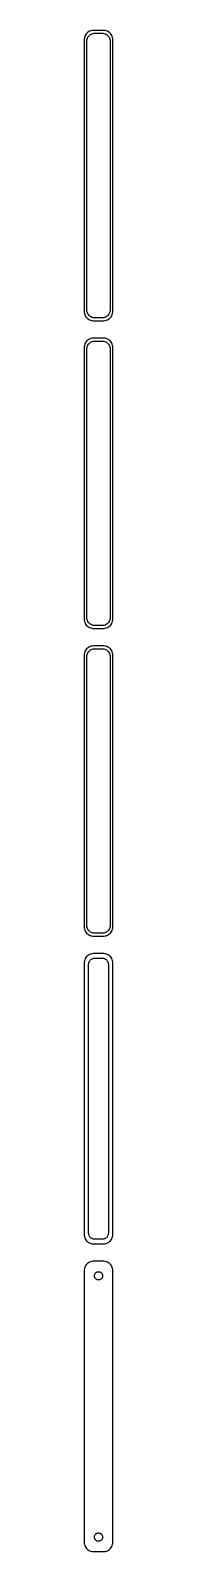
# Model space of a CAD drawing. Header units: metres. Extents: x -8 to 8, y 720 to 1506.
import ezdxf

# ---------------------------------------------------------------- set-up
doc = ezdxf.new("R2010")
doc.units = ezdxf.units.M

msp = doc.modelspace()

# ---------------------------------------------------------------- linework, layer by layer
for p, q in [((-7.46057, 1501.63), (-7.5, 1501)), ((-7.34291, 1502.24), (-7.46057, 1501.63)), ((-7.14888, 1502.84), (-7.34291, 1502.24)), ((-6.88153, 1503.41), (-7.14888, 1502.84)), ((-6.54507, 1503.94), (-6.88153, 1503.41)), ((-6.14484, 1504.42), (-6.54507, 1503.94)), ((-5.68712, 1504.85), (-6.14484, 1504.42)), ((-5.96844, 1501), (-5.87433, 1501.49)), ((-5.87433, 1501.49), (-5.7191, 1501.97)), ((-5.7191, 1501.97), (-5.50522, 1502.43)), ((-5.17912, 1505.22), (-5.68712, 1504.85)), ((-5.50522, 1502.43), (-5.23605, 1502.85)), ((-5.23605, 1502.85), (-4.91586, 1503.24)), ((-4.62889, 1505.52), (-5.17912, 1505.22)), ((-4.91586, 1503.24), (-4.54968, 1503.58)), ((-4.04507, 1505.76), (-4.62889, 1505.52)), ((-4.54968, 1503.58), (-4.1433, 1503.88)), ((-4.1433, 1503.88), (-3.70311, 1504.12)), ((-3.4369, 1505.91), (-4.04507, 1505.76)), ((-3.70311, 1504.12), (-3.23605, 1504.3)), ((-2.81395, 1505.99), (-3.4369, 1505.91)), ((-3.23605, 1504.3), (-2.74951, 1504.43)), ((2.81395, 1505.99), (-2.81395, 1505.99)), ((-2.74951, 1504.43), (-2.25116, 1504.49)), ((-2.25116, 1504.49), (2.25116, 1504.49)), ((2.25116, 1504.49), (2.74951, 1504.43)), ((2.74951, 1504.43), (3.23605, 1504.3)), ((3.4369, 1505.91), (2.81395, 1505.99)), ((3.23605, 1504.3), (3.70311, 1504.12)), ((4.04507, 1505.76), (3.4369, 1505.91)), ((3.70311, 1504.12), (4.1433, 1503.88)), ((4.62889, 1505.52), (4.04507, 1505.76)), ((4.1433, 1503.88), (4.54968, 1503.58)), ((4.54968, 1503.58), (4.91586, 1503.24)), ((5.17912, 1505.22), (4.62889, 1505.52)), ((4.91586, 1503.24), (5.23605, 1502.85)), ((5.68712, 1504.85), (5.17912, 1505.22)), ((5.23605, 1502.85), (5.50522, 1502.43)), ((5.50522, 1502.43), (5.7191, 1501.97)), ((6.14484, 1504.42), (5.68712, 1504.85)), ((5.7191, 1501.97), (5.87433, 1501.49)), ((5.87433, 1501.49), (5.96844, 1501)), ((6.54507, 1503.94), (6.14484, 1504.42)), ((6.88153, 1503.41), (6.54507, 1503.94)), ((7.14888, 1502.84), (6.88153, 1503.41)), ((7.34291, 1502.24), (7.14888, 1502.84)), ((7.46057, 1501.63), (7.34291, 1502.24)), ((7.5, 1501), (7.46057, 1501.63)), ((-7.5, 1501), (-7.5, 1361)), ((-6, 1500.5), (-5.96844, 1501)), ((-6, 1361.5), (-6, 1500.5)), ((5.96844, 1501), (6, 1500.5)), ((6, 1500.5), (6, 1361.5)), ((7.5, 1361), (7.5, 1501)), ((-7.5, 1361), (-7.46057, 1360.37)), ((-7.46057, 1360.37), (-7.34291, 1359.76)), ((-7.34291, 1359.76), (-7.14888, 1359.16)), ((-5.96844, 1361), (-6, 1361.5)), ((-5.87433, 1360.51), (-5.96844, 1361)), ((-5.7191, 1360.03), (-5.87433, 1360.51)), ((-5.50522, 1359.57), (-5.7191, 1360.03)), ((5.7191, 1360.03), (5.50522, 1359.57)), ((5.87433, 1360.51), (5.7191, 1360.03)), ((5.96844, 1361), (5.87433, 1360.51)), ((6, 1361.5), (5.96844, 1361)), ((7.14888, 1359.16), (7.34291, 1359.76)), ((7.34291, 1359.76), (7.46057, 1360.37)), ((7.46057, 1360.37), (7.5, 1361)), ((-7.14888, 1359.16), (-6.88153, 1358.59)), ((-6.88153, 1358.59), (-6.54507, 1358.06)), ((-6.54507, 1358.06), (-6.14484, 1357.58)), ((-6.14484, 1357.58), (-5.68712, 1357.15)), ((-5.68712, 1357.15), (-5.17912, 1356.78)), ((-5.23605, 1359.15), (-5.50522, 1359.57)), ((-4.91586, 1358.76), (-5.23605, 1359.15)), ((-5.17912, 1356.78), (-4.62889, 1356.48)), ((-4.54968, 1358.42), (-4.91586, 1358.76)), ((-4.62889, 1356.48), (-4.04507, 1356.24)), ((-4.1433, 1358.12), (-4.54968, 1358.42)), ((-3.70311, 1357.88), (-4.1433, 1358.12)), ((-4.04507, 1356.24), (-3.4369, 1356.09)), ((-3.23605, 1357.7), (-3.70311, 1357.88)), ((-3.4369, 1356.09), (-2.81395, 1356.01)), ((-2.74951, 1357.57), (-3.23605, 1357.7)), ((-2.81395, 1356.01), (2.81395, 1356.01)), ((-2.25116, 1357.51), (-2.74951, 1357.57)), ((2.25116, 1357.51), (-2.25116, 1357.51)), ((2.74951, 1357.57), (2.25116, 1357.51)), ((3.23605, 1357.7), (2.74951, 1357.57)), ((2.81395, 1356.01), (3.4369, 1356.09)), ((3.70311, 1357.88), (3.23605, 1357.7)), ((3.4369, 1356.09), (4.04507, 1356.24)), ((4.1433, 1358.12), (3.70311, 1357.88)), ((4.04507, 1356.24), (4.62889, 1356.48)), ((4.54968, 1358.42), (4.1433, 1358.12)), ((4.91586, 1358.76), (4.54968, 1358.42)), ((4.62889, 1356.48), (5.17912, 1356.78)), ((5.23605, 1359.15), (4.91586, 1358.76)), ((5.17912, 1356.78), (5.68712, 1357.15)), ((5.50522, 1359.57), (5.23605, 1359.15)), ((5.68712, 1357.15), (6.14484, 1357.58)), ((6.14484, 1357.58), (6.54507, 1358.06)), ((6.54507, 1358.06), (6.88153, 1358.59)), ((6.88153, 1358.59), (7.14888, 1359.16)), ((-6.88153, 1344.41), (-7.14888, 1343.84)), ((-6.54507, 1344.94), (-6.88153, 1344.41)), ((-6.14484, 1345.42), (-6.54507, 1344.94)), ((-5.68712, 1345.85), (-6.14484, 1345.42)), ((-5.17912, 1346.22), (-5.68712, 1345.85)), ((-5.23605, 1343.85), (-4.91586, 1344.24)), ((-4.62889, 1346.52), (-5.17912, 1346.22)), ((-4.91586, 1344.24), (-4.54968, 1344.58)), ((-4.04507, 1346.76), (-4.62889, 1346.52)), ((-4.54968, 1344.58), (-4.1433, 1344.88)), ((-4.1433, 1344.88), (-3.70311, 1345.12)), ((-3.4369, 1346.91), (-4.04507, 1346.76)), ((-3.70311, 1345.12), (-3.23605, 1345.3)), ((-2.81395, 1346.99), (-3.4369, 1346.91)), ((-3.23605, 1345.3), (-2.74951, 1345.43)), ((2.81395, 1346.99), (-2.81395, 1346.99)), ((-2.74951, 1345.43), (-2.25116, 1345.49)), ((-2.25116, 1345.49), (2.25116, 1345.49)), ((2.25116, 1345.49), (2.74951, 1345.43)), ((2.74951, 1345.43), (3.23605, 1345.3)), ((3.4369, 1346.91), (2.81395, 1346.99)), ((3.23605, 1345.3), (3.70311, 1345.12)), ((4.04507, 1346.76), (3.4369, 1346.91)), ((3.70311, 1345.12), (4.1433, 1344.88)), ((4.62889, 1346.52), (4.04507, 1346.76)), ((4.1433, 1344.88), (4.54968, 1344.58)), ((4.54968, 1344.58), (4.91586, 1344.24)), ((5.17912, 1346.22), (4.62889, 1346.52)), ((4.91586, 1344.24), (5.23605, 1343.85)), ((5.68712, 1345.85), (5.17912, 1346.22)), ((6.14484, 1345.42), (5.68712, 1345.85)), ((6.54507, 1344.94), (6.14484, 1345.42)), ((6.88153, 1344.41), (6.54507, 1344.94)), ((7.14888, 1343.84), (6.88153, 1344.41)), ((-7.46057, 1342.63), (-7.5, 1342)), ((-7.5, 1342), (-7.5, 1202)), ((-7.34291, 1343.24), (-7.46057, 1342.63)), ((-7.14888, 1343.84), (-7.34291, 1343.24)), ((-6, 1341.5), (-5.96844, 1342)), ((-6, 1202.5), (-6, 1341.5)), ((-5.96844, 1342), (-5.87433, 1342.49)), ((-5.87433, 1342.49), (-5.7191, 1342.97)), ((-5.7191, 1342.97), (-5.50522, 1343.43)), ((-5.50522, 1343.43), (-5.23605, 1343.85)), ((5.23605, 1343.85), (5.50522, 1343.43)), ((5.50522, 1343.43), (5.7191, 1342.97)), ((5.7191, 1342.97), (5.87433, 1342.49)), ((5.87433, 1342.49), (5.96844, 1342)), ((5.96844, 1342), (6, 1341.5)), ((6, 1341.5), (6, 1202.5)), ((7.34291, 1343.24), (7.14888, 1343.84)), ((7.46057, 1342.63), (7.34291, 1343.24)), ((7.5, 1342), (7.46057, 1342.63)), ((7.5, 1202), (7.5, 1342)), ((-7.5, 1202), (-7.46057, 1201.37)), ((-7.46057, 1201.37), (-7.34291, 1200.76)), ((-7.34291, 1200.76), (-7.14888, 1200.16)), ((-7.14888, 1200.16), (-6.88153, 1199.59)), ((-6.88153, 1199.59), (-6.54507, 1199.06)), ((-6.54507, 1199.06), (-6.14484, 1198.58)), ((-6.14484, 1198.58), (-5.68712, 1198.15)), ((-5.96844, 1202), (-6, 1202.5)), ((-5.87433, 1201.51), (-5.96844, 1202)), ((-5.7191, 1201.03), (-5.87433, 1201.51)), ((-5.50522, 1200.57), (-5.7191, 1201.03)), ((-5.68712, 1198.15), (-5.17912, 1197.78)), ((-5.23605, 1200.15), (-5.50522, 1200.57)), ((-4.91586, 1199.76), (-5.23605, 1200.15)), ((-5.17912, 1197.78), (-4.62889, 1197.48)), ((-4.54968, 1199.42), (-4.91586, 1199.76)), ((-4.62889, 1197.48), (-4.04507, 1197.24)), ((-4.1433, 1199.12), (-4.54968, 1199.42)), ((-3.70311, 1198.88), (-4.1433, 1199.12)), ((-4.04507, 1197.24), (-3.4369, 1197.09)), ((-3.23605, 1198.7), (-3.70311, 1198.88)), ((-3.4369, 1197.09), (-2.81395, 1197.01)), ((-2.74951, 1198.57), (-3.23605, 1198.7)), ((-2.81395, 1197.01), (2.81395, 1197.01)), ((-2.25116, 1198.51), (-2.74951, 1198.57)), ((2.25116, 1198.51), (-2.25116, 1198.51)), ((2.74951, 1198.57), (2.25116, 1198.51)), ((3.23605, 1198.7), (2.74951, 1198.57)), ((2.81395, 1197.01), (3.4369, 1197.09)), ((3.70311, 1198.88), (3.23605, 1198.7)), ((3.4369, 1197.09), (4.04507, 1197.24)), ((4.1433, 1199.12), (3.70311, 1198.88)), ((4.04507, 1197.24), (4.62889, 1197.48)), ((4.54968, 1199.42), (4.1433, 1199.12)), ((4.91586, 1199.76), (4.54968, 1199.42)), ((4.62889, 1197.48), (5.17912, 1197.78)), ((5.23605, 1200.15), (4.91586, 1199.76)), ((5.17912, 1197.78), (5.68712, 1198.15)), ((5.50522, 1200.57), (5.23605, 1200.15)), ((5.7191, 1201.03), (5.50522, 1200.57)), ((5.68712, 1198.15), (6.14484, 1198.58)), ((5.87433, 1201.51), (5.7191, 1201.03)), ((5.96844, 1202), (5.87433, 1201.51)), ((6, 1202.5), (5.96844, 1202)), ((6.14484, 1198.58), (6.54507, 1199.06)), ((6.54507, 1199.06), (6.88153, 1199.59)), ((6.88153, 1199.59), (7.14888, 1200.16)), ((7.14888, 1200.16), (7.34291, 1200.76)), ((7.34291, 1200.76), (7.46057, 1201.37)), ((7.46057, 1201.37), (7.5, 1202)), ((-5.68712, 1186.85), (-6.14484, 1186.42)), ((-5.17912, 1187.22), (-5.68712, 1186.85)), ((-4.62889, 1187.52), (-5.17912, 1187.22)), ((-4.04507, 1187.76), (-4.62889, 1187.52)), ((-3.4369, 1187.91), (-4.04507, 1187.76)), ((-2.81395, 1187.99), (-3.4369, 1187.91)), ((2.81395, 1187.99), (-2.81395, 1187.99)), ((3.4369, 1187.91), (2.81395, 1187.99)), ((4.04507, 1187.76), (3.4369, 1187.91)), ((4.62889, 1187.52), (4.04507, 1187.76)), ((5.17912, 1187.22), (4.62889, 1187.52)), ((5.68712, 1186.85), (5.17912, 1187.22)), ((6.14484, 1186.42), (5.68712, 1186.85)), ((-7.46057, 1183.63), (-7.5, 1183)), ((-7.5, 1183), (-7.5, 1043)), ((-7.34291, 1184.24), (-7.46057, 1183.63)), ((-7.14888, 1184.84), (-7.34291, 1184.24)), ((-6.88153, 1185.41), (-7.14888, 1184.84)), ((-6.54507, 1185.94), (-6.88153, 1185.41)), ((-6.14484, 1186.42), (-6.54507, 1185.94)), ((-6, 1182.5), (-5.96844, 1183)), ((-6, 1043.5), (-6, 1182.5)), ((-5.96844, 1183), (-5.87433, 1183.49)), ((-5.87433, 1183.49), (-5.7191, 1183.97)), ((-5.7191, 1183.97), (-5.50522, 1184.43)), ((-5.50522, 1184.43), (-5.23605, 1184.85)), ((-5.23605, 1184.85), (-4.91586, 1185.24)), ((-4.91586, 1185.24), (-4.54968, 1185.58)), ((-4.54968, 1185.58), (-4.1433, 1185.88)), ((-4.1433, 1185.88), (-3.70311, 1186.12)), ((-3.70311, 1186.12), (-3.23605, 1186.3)), ((-3.23605, 1186.3), (-2.74951, 1186.43)), ((-2.74951, 1186.43), (-2.25116, 1186.49)), ((-2.25116, 1186.49), (2.25116, 1186.49)), ((2.25116, 1186.49), (2.74951, 1186.43)), ((2.74951, 1186.43), (3.23605, 1186.3)), ((3.23605, 1186.3), (3.70311, 1186.12)), ((3.70311, 1186.12), (4.1433, 1185.88)), ((4.1433, 1185.88), (4.54968, 1185.58)), ((4.54968, 1185.58), (4.91586, 1185.24)), ((4.91586, 1185.24), (5.23605, 1184.85)), ((5.23605, 1184.85), (5.50522, 1184.43)), ((5.50522, 1184.43), (5.7191, 1183.97)), ((5.7191, 1183.97), (5.87433, 1183.49)), ((5.87433, 1183.49), (5.96844, 1183)), ((5.96844, 1183), (6, 1182.5)), ((6, 1182.5), (6, 1043.5)), ((6.54507, 1185.94), (6.14484, 1186.42)), ((6.88153, 1185.41), (6.54507, 1185.94)), ((7.14888, 1184.84), (6.88153, 1185.41)), ((7.34291, 1184.24), (7.14888, 1184.84)), ((7.46057, 1183.63), (7.34291, 1184.24)), ((7.5, 1183), (7.46057, 1183.63)), ((7.5, 1043), (7.5, 1183)), ((-7.5, 1043), (-7.46057, 1042.37)), ((-7.46057, 1042.37), (-7.34291, 1041.76)), ((-7.34291, 1041.76), (-7.14888, 1041.16)), ((-7.14888, 1041.16), (-6.88153, 1040.59)), ((-6.88153, 1040.59), (-6.54507, 1040.06)), ((-6.54507, 1040.06), (-6.14484, 1039.58)), ((-6.14484, 1039.58), (-5.68712, 1039.15)), ((-5.96844, 1043), (-6, 1043.5)), ((-5.87433, 1042.51), (-5.96844, 1043)), ((-5.7191, 1042.03), (-5.87433, 1042.51)), ((-5.50522, 1041.57), (-5.7191, 1042.03)), ((-5.68712, 1039.15), (-5.17912, 1038.78)), ((-5.23605, 1041.15), (-5.50522, 1041.57)), ((-4.91586, 1040.76), (-5.23605, 1041.15)), ((-5.17912, 1038.78), (-4.62889, 1038.48)), ((-4.54968, 1040.42), (-4.91586, 1040.76)), ((-4.62889, 1038.48), (-4.04507, 1038.24)), ((-4.1433, 1040.12), (-4.54968, 1040.42)), ((-3.70311, 1039.88), (-4.1433, 1040.12)), ((-4.04507, 1038.24), (-3.4369, 1038.09)), ((-3.23605, 1039.7), (-3.70311, 1039.88)), ((-3.4369, 1038.09), (-2.81395, 1038.01)), ((-2.74951, 1039.57), (-3.23605, 1039.7)), ((-2.81395, 1038.01), (2.81395, 1038.01)), ((-2.25116, 1039.51), (-2.74951, 1039.57)), ((2.25116, 1039.51), (-2.25116, 1039.51)), ((2.74951, 1039.57), (2.25116, 1039.51)), ((3.23605, 1039.7), (2.74951, 1039.57)), ((2.81395, 1038.01), (3.4369, 1038.09)), ((3.70311, 1039.88), (3.23605, 1039.7)), ((3.4369, 1038.09), (4.04507, 1038.24)), ((4.1433, 1040.12), (3.70311, 1039.88)), ((4.04507, 1038.24), (4.62889, 1038.48)), ((4.54968, 1040.42), (4.1433, 1040.12)), ((4.91586, 1040.76), (4.54968, 1040.42)), ((4.62889, 1038.48), (5.17912, 1038.78)), ((5.23605, 1041.15), (4.91586, 1040.76)), ((5.17912, 1038.78), (5.68712, 1039.15)), ((5.50522, 1041.57), (5.23605, 1041.15)), ((5.7191, 1042.03), (5.50522, 1041.57)), ((5.68712, 1039.15), (6.14484, 1039.58)), ((5.87433, 1042.51), (5.7191, 1042.03)), ((5.96844, 1043), (5.87433, 1042.51)), ((6, 1043.5), (5.96844, 1043)), ((6.14484, 1039.58), (6.54507, 1040.06)), ((6.54507, 1040.06), (6.88153, 1040.59)), ((6.88153, 1040.59), (7.14888, 1041.16)), ((7.14888, 1041.16), (7.34291, 1041.76)), ((7.34291, 1041.76), (7.46057, 1042.37)), ((7.46057, 1042.37), (7.5, 1043)), ((-7.46057, 1024.63), (-7.5, 1024)), ((-7.5, 1024), (-7.5, 884)), ((-7.34291, 1025.24), (-7.46057, 1024.63)), ((-7.14888, 1025.84), (-7.34291, 1025.24)), ((-6.88153, 1026.41), (-7.14888, 1025.84)), ((-6.54507, 1026.94), (-6.88153, 1026.41)), ((-6.14484, 1027.42), (-6.54507, 1026.94)), ((-5.68712, 1027.85), (-6.14484, 1027.42)), ((-5.17912, 1028.22), (-5.68712, 1027.85)), ((-4.62889, 1028.52), (-5.17912, 1028.22)), ((-5.11292, 1023.5), (-5.08836, 1023.89)), ((-5.11292, 884.5), (-5.11292, 1023.5)), ((-5.08836, 1023.89), (-5.01512, 1024.27)), ((-5.01512, 1024.27), (-4.89432, 1024.65)), ((-4.89432, 1024.65), (-4.72786, 1025)), ((-4.72786, 1025), (-4.5184, 1025.33)), ((-4.04507, 1028.76), (-4.62889, 1028.52)), ((-4.5184, 1025.33), (-4.26921, 1025.63)), ((-4.26921, 1025.63), (-3.98424, 1025.9)), ((-3.4369, 1028.91), (-4.04507, 1028.76)), ((-3.98424, 1025.9), (-3.66798, 1026.13)), ((-3.66798, 1026.13), (-3.32541, 1026.32)), ((-2.81395, 1028.99), (-3.4369, 1028.91)), ((-3.32541, 1026.32), (-2.96194, 1026.46)), ((-2.96194, 1026.46), (-2.5833, 1026.56)), ((2.81395, 1028.99), (-2.81395, 1028.99)), ((-2.5833, 1026.56), (-2.19545, 1026.61)), ((-2.19545, 1026.61), (2.19545, 1026.61)), ((2.19545, 1026.61), (2.5833, 1026.56)), ((2.5833, 1026.56), (2.96194, 1026.46)), ((3.4369, 1028.91), (2.81395, 1028.99)), ((2.96194, 1026.46), (3.32541, 1026.32)), ((3.32541, 1026.32), (3.66798, 1026.13)), ((4.04507, 1028.76), (3.4369, 1028.91)), ((3.66798, 1026.13), (3.98424, 1025.9)), ((3.98424, 1025.9), (4.26921, 1025.63)), ((4.62889, 1028.52), (4.04507, 1028.76)), ((4.26921, 1025.63), (4.5184, 1025.33)), ((4.5184, 1025.33), (4.72786, 1025)), ((5.17912, 1028.22), (4.62889, 1028.52)), ((4.72786, 1025), (4.89432, 1024.65)), ((4.89432, 1024.65), (5.01512, 1024.27)), ((5.01512, 1024.27), (5.08836, 1023.89)), ((5.08836, 1023.89), (5.11292, 1023.5)), ((5.11292, 1023.5), (5.11292, 884.5)), ((5.68712, 1027.85), (5.17912, 1028.22)), ((6.14484, 1027.42), (5.68712, 1027.85)), ((6.54507, 1026.94), (6.14484, 1027.42)), ((6.88153, 1026.41), (6.54507, 1026.94)), ((7.14888, 1025.84), (6.88153, 1026.41)), ((7.34291, 1025.24), (7.14888, 1025.84)), ((7.46057, 1024.63), (7.34291, 1025.24)), ((7.5, 1024), (7.46057, 1024.63)), ((7.5, 884), (7.5, 1024)), ((-7.5, 884), (-7.46057, 883.373)), ((-7.46057, 883.373), (-7.34291, 882.757)), ((-7.34291, 882.757), (-7.14888, 882.159)), ((-7.14888, 882.159), (-6.88153, 881.591)), ((-6.88153, 881.591), (-6.54507, 881.061)), ((-6.54507, 881.061), (-6.14484, 880.577)), ((-6.14484, 880.577), (-5.68712, 880.147)), ((-5.08836, 884.11), (-5.11292, 884.5)), ((-5.01512, 883.726), (-5.08836, 884.11)), ((-4.89432, 883.354), (-5.01512, 883.726)), ((-4.72786, 883), (-4.89432, 883.354)), ((-4.5184, 882.67), (-4.72786, 883)), ((-4.26921, 882.369), (-4.5184, 882.67)), ((-3.98424, 882.101), (-4.26921, 882.369)), ((-3.66798, 881.872), (-3.98424, 882.101)), ((-3.32541, 881.683), (-3.66798, 881.872)), ((-2.96194, 881.539), (-3.32541, 881.683)), ((-2.5833, 881.442), (-2.96194, 881.539)), ((-2.19545, 881.393), (-2.5833, 881.442)), ((2.19545, 881.393), (-2.19545, 881.393)), ((2.5833, 881.442), (2.19545, 881.393)), ((2.96194, 881.539), (2.5833, 881.442)), ((3.32541, 881.683), (2.96194, 881.539)), ((3.66798, 881.872), (3.32541, 881.683)), ((3.98424, 882.101), (3.66798, 881.872)), ((4.26921, 882.369), (3.98424, 882.101)), ((4.5184, 882.67), (4.26921, 882.369)), ((4.72786, 883), (4.5184, 882.67)), ((4.89432, 883.354), (4.72786, 883)), ((5.01512, 883.726), (4.89432, 883.354)), ((5.08836, 884.11), (5.01512, 883.726)), ((5.11292, 884.5), (5.08836, 884.11)), ((5.68712, 880.147), (6.14484, 880.577)), ((6.14484, 880.577), (6.54507, 881.061)), ((6.54507, 881.061), (6.88153, 881.591)), ((6.88153, 881.591), (7.14888, 882.159)), ((7.14888, 882.159), (7.34291, 882.757)), ((7.34291, 882.757), (7.46057, 883.373)), ((7.46057, 883.373), (7.5, 884)), ((-5.68712, 880.147), (-5.17912, 879.778)), ((-5.17912, 879.778), (-4.62889, 879.476)), ((-4.62889, 879.476), (-4.04507, 879.245)), ((-4.04507, 879.245), (-3.4369, 879.089)), ((-3.4369, 879.089), (-2.81395, 879.01)), ((-2.81395, 879.01), (2.81395, 879.01)), ((2.81395, 879.01), (3.4369, 879.089)), ((3.4369, 879.089), (4.04507, 879.245)), ((4.04507, 879.245), (4.62889, 879.476)), ((4.62889, 879.476), (5.17912, 879.778)), ((5.17912, 879.778), (5.68712, 880.147)), ((-7.46057, 865.627), (-7.5, 865)), ((-7.5, 865), (-7.5, 725)), ((-7.34291, 866.243), (-7.46057, 865.627)), ((-7.14888, 866.841), (-7.34291, 866.243)), ((-6.88153, 867.409), (-7.14888, 866.841)), ((-6.54507, 867.939), (-6.88153, 867.409)), ((-6.14484, 868.423), (-6.54507, 867.939)), ((-5.68712, 868.853), (-6.14484, 868.423)), ((-5.17912, 869.222), (-5.68712, 868.853)), ((-4.62889, 869.524), (-5.17912, 869.222)), ((-4.04507, 869.755), (-4.62889, 869.524)), ((-3.4369, 869.911), (-4.04507, 869.755)), ((-2.81395, 869.99), (-3.4369, 869.911)), ((2.81395, 869.99), (-2.81395, 869.99)), ((-0.659836, 864.531), (-0.400101, 864.597)), ((-0.400101, 864.597), (-0.134064, 864.631)), ((-0.134064, 864.631), (0.134064, 864.631)), ((0.134064, 864.631), (0.400101, 864.597)), ((0.400101, 864.597), (0.659836, 864.531)), ((3.4369, 869.911), (2.81395, 869.99)), ((4.04507, 869.755), (3.4369, 869.911)), ((4.62889, 869.524), (4.04507, 869.755)), ((5.17912, 869.222), (4.62889, 869.524)), ((5.68712, 868.853), (5.17912, 869.222)), ((6.14484, 868.423), (5.68712, 868.853)), ((6.54507, 867.939), (6.14484, 868.423)), ((6.88153, 867.409), (6.54507, 867.939)), ((7.14888, 866.841), (6.88153, 867.409)), ((7.34291, 866.243), (7.14888, 866.841)), ((7.46057, 865.627), (7.34291, 866.243)), ((7.5, 865), (7.46057, 865.627)), ((7.5, 725), (7.5, 865)), ((-2.13528, 862.5), (-2.11845, 862.768)), ((-2.11845, 862.232), (-2.13528, 862.5)), ((-2.11845, 862.768), (-2.06821, 863.031)), ((-2.06821, 861.969), (-2.11845, 862.232)), ((-2.06821, 863.031), (-1.98534, 863.286)), ((-1.98534, 861.714), (-2.06821, 861.969)), ((-1.98534, 863.286), (-1.87117, 863.529)), ((-1.87117, 861.471), (-1.98534, 861.714)), ((-1.87117, 863.529), (-1.72748, 863.755)), ((-1.72748, 861.245), (-1.87117, 861.471)), ((-1.72748, 863.755), (-1.55655, 863.962)), ((-1.55655, 861.038), (-1.72748, 861.245)), ((-1.55655, 863.962), (-1.36108, 864.145)), ((-1.36108, 860.855), (-1.55655, 861.038)), ((-1.36108, 864.145), (-1.14413, 864.303)), ((-1.14413, 860.697), (-1.36108, 860.855)), ((-1.14413, 864.303), (-0.909149, 864.432)), ((-0.909149, 860.568), (-1.14413, 860.697)), ((-0.909149, 864.432), (-0.659836, 864.531)), ((-0.659836, 860.469), (-0.909149, 860.568)), ((-0.400101, 860.403), (-0.659836, 860.469)), ((-0.134064, 860.369), (-0.400101, 860.403)), ((0.134064, 860.369), (-0.134064, 860.369)), ((0.400101, 860.403), (0.134064, 860.369)), ((0.659836, 860.469), (0.400101, 860.403)), ((0.659836, 864.531), (0.909149, 864.432)), ((0.909149, 860.568), (0.659836, 860.469)), ((0.909149, 864.432), (1.14413, 864.303)), ((1.14413, 860.697), (0.909149, 860.568)), ((1.14413, 864.303), (1.36108, 864.145)), ((1.36108, 860.855), (1.14413, 860.697)), ((1.36108, 864.145), (1.55655, 863.962)), ((1.55655, 861.038), (1.36108, 860.855)), ((1.55655, 863.962), (1.72748, 863.755)), ((1.72748, 861.245), (1.55655, 861.038)), ((1.72748, 863.755), (1.87117, 863.529)), ((1.87117, 861.471), (1.72748, 861.245)), ((1.87117, 863.529), (1.98534, 863.286)), ((1.98534, 861.714), (1.87117, 861.471)), ((1.98534, 863.286), (2.06821, 863.031)), ((2.06821, 861.969), (1.98534, 861.714)), ((2.06821, 863.031), (2.11845, 862.768)), ((2.11845, 862.232), (2.06821, 861.969)), ((2.11845, 862.768), (2.13528, 862.5)), ((2.13528, 862.5), (2.11845, 862.232)), ((-7.5, 725), (-7.46057, 724.373)), ((-7.46057, 724.373), (-7.34291, 723.757)), ((-7.34291, 723.757), (-7.14888, 723.159)), ((-7.14888, 723.159), (-6.88153, 722.591)), ((-2.13528, 727.5), (-2.11845, 727.768)), ((-2.11845, 727.232), (-2.13528, 727.5)), ((-2.11845, 727.768), (-2.06821, 728.031)), ((-2.06821, 726.969), (-2.11845, 727.232)), ((-2.06821, 728.031), (-1.98534, 728.286)), ((-1.98534, 726.714), (-2.06821, 726.969)), ((-1.98534, 728.286), (-1.87117, 728.529)), ((-1.87117, 726.471), (-1.98534, 726.714)), ((-1.87117, 728.529), (-1.72748, 728.755)), ((-1.72748, 726.245), (-1.87117, 726.471)), ((-1.72748, 728.755), (-1.55655, 728.962)), ((-1.55655, 726.038), (-1.72748, 726.245)), ((-1.55655, 728.962), (-1.36108, 729.145)), ((-1.36108, 725.855), (-1.55655, 726.038)), ((-1.36108, 729.145), (-1.14413, 729.303)), ((-1.14413, 725.697), (-1.36108, 725.855)), ((-1.14413, 729.303), (-0.909149, 729.432)), ((-0.909149, 725.568), (-1.14413, 725.697)), ((-0.909149, 729.432), (-0.659836, 729.531)), ((-0.659836, 725.469), (-0.909149, 725.568)), ((-0.659836, 729.531), (-0.400101, 729.597)), ((-0.400101, 725.403), (-0.659836, 725.469)), ((-0.400101, 729.597), (-0.134064, 729.631)), ((-0.134064, 725.369), (-0.400101, 725.403)), ((-0.134064, 729.631), (0.134064, 729.631)), ((0.134064, 725.369), (-0.134064, 725.369)), ((0.134064, 729.631), (0.400101, 729.597)), ((0.400101, 725.403), (0.134064, 725.369)), ((0.400101, 729.597), (0.659836, 729.531)), ((0.659836, 725.469), (0.400101, 725.403)), ((0.659836, 729.531), (0.909149, 729.432)), ((0.909149, 725.568), (0.659836, 725.469)), ((0.909149, 729.432), (1.14413, 729.303)), ((1.14413, 725.697), (0.909149, 725.568)), ((1.14413, 729.303), (1.36108, 729.145)), ((1.36108, 725.855), (1.14413, 725.697)), ((1.36108, 729.145), (1.55655, 728.962)), ((1.55655, 726.038), (1.36108, 725.855)), ((1.55655, 728.962), (1.72748, 728.755)), ((1.72748, 726.245), (1.55655, 726.038)), ((1.72748, 728.755), (1.87117, 728.529)), ((1.87117, 726.471), (1.72748, 726.245)), ((1.87117, 728.529), (1.98534, 728.286)), ((1.98534, 726.714), (1.87117, 726.471)), ((1.98534, 728.286), (2.06821, 728.031)), ((2.06821, 726.969), (1.98534, 726.714)), ((2.06821, 728.031), (2.11845, 727.768)), ((2.11845, 727.232), (2.06821, 726.969)), ((2.11845, 727.768), (2.13528, 727.5)), ((2.13528, 727.5), (2.11845, 727.232)), ((6.88153, 722.591), (7.14888, 723.159)), ((7.14888, 723.159), (7.34291, 723.757)), ((7.34291, 723.757), (7.46057, 724.373)), ((7.46057, 724.373), (7.5, 725)), ((-6.88153, 722.591), (-6.54507, 722.061)), ((-6.54507, 722.061), (-6.14484, 721.577)), ((-6.14484, 721.577), (-5.68712, 721.147)), ((-5.68712, 721.147), (-5.17912, 720.778)), ((-5.17912, 720.778), (-4.62889, 720.476)), ((-4.62889, 720.476), (-4.04507, 720.245)), ((-4.04507, 720.245), (-3.4369, 720.089)), ((-3.4369, 720.089), (-2.81395, 720.01)), ((-2.81395, 720.01), (2.81395, 720.01)), ((2.81395, 720.01), (3.4369, 720.089)), ((3.4369, 720.089), (4.04507, 720.245)), ((4.04507, 720.245), (4.62889, 720.476)), ((4.62889, 720.476), (5.17912, 720.778)), ((5.17912, 720.778), (5.68712, 721.147)), ((5.68712, 721.147), (6.14484, 721.577)), ((6.14484, 721.577), (6.54507, 722.061)), ((6.54507, 722.061), (6.88153, 722.591))]:
    msp.add_line(p, q)

doc.saveas('drawing.dxf')
